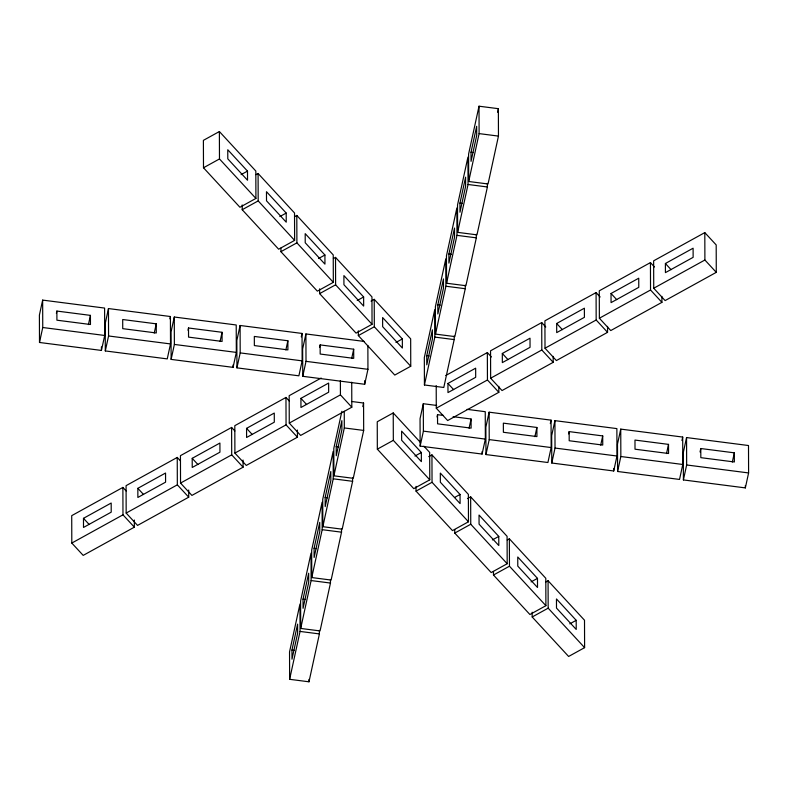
<?xml version="1.0" encoding="UTF-8"?>
<svg xmlns="http://www.w3.org/2000/svg" width="788" height="788" viewBox="0 0 788 788"><rect width="100%" height="100%" fill="white"/><g stroke="black" fill="none" stroke-linecap="round" stroke-linejoin="round"><path stroke-width="1.18" d="M42.65 300.1L39.4 315.062L39.498 342.475L101.435 350.433L104.696 335.471L104.597 308.069L42.65 300.1L42.749 327.512L39.498 342.475M56.381 313.368L56.884 311.063L90.433 315.377L90.462 324.508L56.913 320.194L56.884 311.063M88.423 324.587L90.433 315.377M108.468 308.561L105.218 323.523L105.306 350.936L167.253 358.895L170.504 343.932L170.415 316.52L108.468 308.561L108.567 335.974L105.306 350.936M154.241 333.048L156.241 323.838L122.701 319.524L122.731 328.655L156.28 332.969L156.241 323.838M169.912 318.825L170.415 316.52M174.286 317.022L171.026 331.984L171.124 359.397L233.071 367.356L236.321 352.394L236.223 324.981L174.286 317.022L174.375 344.435L171.124 359.397M188.017 330.29L188.509 327.985L222.058 332.3L222.088 341.431L188.549 337.116L188.509 327.985M220.059 341.509L222.058 332.3M240.094 325.483L236.843 340.446L236.942 367.858L298.879 375.817L302.139 360.855L302.04 333.442L240.094 325.483L240.192 352.896L236.942 367.858M285.867 349.961L287.876 340.761L254.327 336.446L254.357 345.577L287.906 349.892L287.876 340.761M301.292 336.9L302.04 333.442M364.214 341.431L305.911 333.945L302.651 348.907L302.75 376.309L364.696 384.278L367.947 369.316L367.868 345.479M302.75 376.309L306.01 361.347L305.911 333.945M319.642 347.203L320.145 344.908L353.684 349.212L353.723 358.353L320.174 354.039L320.145 344.908M351.684 358.422L353.684 349.212M341.874 411.306L333.807 448.411L333.905 475.824L353.26 478.306L363.672 430.425L363.573 403.023L351.478 401.466M291.954 650.07L297.598 624.135L297.628 633.266L291.984 659.201L291.954 650.07L294.377 650.376M303.025 599.195L308.66 573.26L308.699 582.391L303.055 608.326L303.025 599.195L305.439 599.501M314.087 548.32L319.731 522.395L319.761 531.526L314.126 557.451L314.087 548.32L316.51 548.635M325.158 497.445L330.802 471.519L330.832 480.65L325.188 506.576L325.158 497.445L327.581 497.76M336.22 446.579L341.864 420.644L341.894 429.775L336.259 455.71L336.22 446.579L338.643 446.885M289.629 679.315L300.051 631.434L299.952 604.022L289.541 651.903L289.629 679.315L308.985 681.797L319.406 633.916L319.396 630.341M300.701 628.44L311.112 580.559L311.024 553.146L300.602 601.027L300.701 628.44L320.056 630.932L330.467 583.051L330.458 579.475M311.762 577.565L322.184 529.684L322.085 502.281L311.674 550.162L311.762 577.565L331.127 580.057L341.539 532.176L341.529 528.6M322.834 526.699L333.245 478.818L333.157 451.406L322.735 499.287L322.834 526.699L342.189 529.181L352.61 481.301L352.591 477.725M333.905 475.824L344.317 427.943L344.257 411.257M362.795 406.608L363.573 403.023M479.015 106.203L468.594 154.084L468.693 181.486L488.048 183.978L498.459 136.097L498.371 108.685L479.015 106.203L479.104 133.605L468.693 181.486M426.741 355.733L432.385 329.808L432.415 338.939L426.781 364.864L426.741 355.733L429.164 356.048M437.813 304.858L443.457 278.932L443.486 288.063L437.842 313.988L437.813 304.858L440.236 305.173M448.884 253.992L454.518 228.057L454.558 237.188L448.914 263.123L448.884 253.992L451.297 254.297M459.946 203.117L465.59 177.182L465.619 186.323L459.975 212.248L459.946 203.117L462.369 203.422M471.017 152.242L476.651 126.316L476.691 135.447L471.047 161.373L471.017 152.242L473.43 152.557M424.427 384.977L434.838 337.097L434.74 309.694L424.328 357.575L424.427 384.977L443.782 387.469L454.193 339.589L454.184 336.013M435.488 334.102L445.909 286.231L445.811 258.819L435.39 306.699L435.488 334.102L454.843 336.594L465.265 288.713L465.245 285.138M446.56 283.237L456.971 235.356L456.873 207.943L446.461 255.824L446.56 283.237L465.915 285.719L476.326 237.838L476.316 234.263M457.621 232.362L468.042 184.481L467.944 157.068L457.532 204.949L457.621 232.362L476.976 234.854L487.398 186.973L487.388 183.397M436.67 405.446L423.304 403.722L420.053 418.684L420.142 446.097L482.089 454.055L485.349 439.093L485.25 411.691L467.028 409.346M420.142 446.097L423.402 431.135L423.304 403.722M497.583 112.28L498.371 108.685M437.035 416.99L437.537 414.685L443.526 415.463M469.077 428.209L471.086 418.999L453.11 416.694M489.121 412.183L485.861 427.145L485.96 454.558L547.906 462.517L551.157 447.554L551.058 420.142L489.121 412.183L489.22 439.596L485.96 454.558M534.894 436.67L536.894 427.46L503.355 423.146L503.384 432.277L536.923 436.591L536.894 427.46M550.31 423.599L551.058 420.142M554.929 420.644L551.679 435.606L551.777 463.019L613.714 470.978L616.974 456.016L616.876 428.603L554.929 420.644L555.028 448.057L551.777 463.019M568.66 433.912L569.163 431.607L602.712 435.922L602.741 445.053L569.192 440.738L569.163 431.607M600.702 445.131L602.712 435.922M620.747 429.105L617.496 444.068L617.585 471.48L679.532 479.439L682.782 464.477L682.694 437.064L620.747 429.105L620.845 456.518L617.585 471.48M666.52 453.583L668.519 444.383L634.98 440.068L635.01 449.199L668.559 453.514L668.519 444.383M681.935 440.522L682.694 437.064M686.565 437.567L683.304 452.529L683.403 479.931L745.35 487.9L748.6 472.938L748.501 445.525L686.565 437.567L686.653 464.969L683.403 479.931M700.04 451.977L700.788 448.53L734.337 452.834L734.367 461.975L700.827 457.661L700.788 448.53M732.338 462.044L734.337 452.834M219.379 131.537L203.393 140.353L203.491 167.765L239.926 207.254L255.913 198.428L255.814 171.026L219.379 131.537L219.478 158.949L255.913 198.428M203.491 167.765L219.478 158.949M241.098 174.641L247.491 171.104L227.762 149.73L227.801 158.861L247.531 180.245L247.491 171.104M255.962 174.67L258.09 173.488L294.525 212.977L294.623 240.389L278.637 249.205L242.202 209.716L242.182 204.949M242.202 209.716L258.188 200.901L258.09 173.488M279.809 216.592L286.211 213.065L266.472 191.681L266.511 200.812L286.241 222.196L286.211 213.065M294.673 216.621L296.8 215.439L333.235 254.928L333.334 282.34L317.347 291.156L280.912 251.677L280.902 248.102M280.912 251.677L296.899 242.852L296.8 215.439M318.519 258.543L324.922 255.016L305.192 233.632L305.222 242.763L324.951 264.147L324.922 255.016M333.383 258.572L335.521 257.4L371.956 296.879L372.044 324.292L356.058 333.117L319.623 293.629L319.603 288.861M319.623 293.629L335.609 284.803L335.521 257.4M357.24 300.504L363.632 296.968L343.903 275.583L343.932 284.724L363.662 306.099L363.632 296.968M371.03 301.114L374.231 299.351L410.666 338.84L410.755 366.243L394.768 375.068L358.333 335.58L358.313 330.812M358.333 335.58L374.32 326.764L374.231 299.351M126.129 490.944L122.879 487.417L71.718 515.648L71.806 543.06L83.193 555.392L134.364 527.172L134.334 520.021M180.491 460.95L177.241 457.434L126.08 485.654L126.169 513.067L137.555 525.409L188.726 497.179L188.696 490.028M234.863 430.967L231.603 427.441L180.442 455.661L180.541 483.074L191.917 495.416L243.088 467.185L243.059 460.034M289.226 400.974L285.965 397.447L234.804 425.678L234.903 453.08L246.289 465.422L297.45 437.192L297.431 430.051M321.149 378.043L289.166 395.684L289.265 423.097L300.652 435.429L351.812 407.209L351.724 382.18M395.95 342.455L402.343 338.929L382.613 317.544L382.643 326.675L402.373 348.06L402.343 338.929M83.479 518.317L111.187 503.03L111.216 512.161L83.508 527.448L83.479 518.317L89.172 524.483M137.841 488.324L165.549 473.036L165.578 482.167L137.87 497.455L137.841 488.324L143.534 494.49M192.203 458.33L219.911 443.043L219.941 452.184L192.233 467.461L192.203 458.33L197.896 464.506M246.565 428.347L274.273 413.06L274.303 422.191L246.595 437.478L246.565 428.347L252.259 434.513M300.927 398.354L328.635 383.066L328.665 392.197L300.957 407.485L300.927 398.354L306.621 404.52M71.806 543.06L122.977 514.83L122.879 487.417M126.169 513.067L177.339 484.837L177.241 457.434M180.541 483.074L231.702 454.843L231.603 427.441M234.903 453.08L286.064 424.86L285.965 397.447M289.265 423.097L340.426 394.867L340.377 380.565M445.781 375.502L487.348 352.571L491.416 356.974M545.779 326.981L541.711 322.578L490.55 350.808L490.648 378.21L502.035 390.553L553.196 362.322L553.176 356.363M600.141 296.997L596.083 292.584L544.912 320.815L545.01 348.217L556.397 360.559L607.558 332.339L607.538 326.38M654.503 267.004L650.445 262.591L599.274 290.821L599.372 318.234L610.759 330.566L661.92 302.346L661.9 296.386M704.807 232.608L653.636 260.828L653.735 288.241L665.121 300.583L716.282 272.353L716.193 244.94L704.807 232.608L704.896 260.01L716.282 272.353M420.556 442.551L393.232 412.932L377.245 421.757L377.334 449.16L413.769 488.649L429.765 479.823L429.667 452.42L423.865 446.136M447.948 383.461L475.656 368.173L475.686 377.304L447.978 392.591L447.948 383.461L453.642 389.636M502.311 353.467L530.019 338.19L530.048 347.321L502.34 362.608L502.311 353.467L508.004 359.643M556.673 323.484L584.381 308.197L584.41 317.328L556.702 332.615L556.673 323.484L562.366 329.65M611.035 293.491L638.743 278.203L638.773 287.334L611.064 302.622L611.035 293.491L616.728 299.657M665.397 263.497L693.105 248.21L693.135 257.341L665.427 272.628L665.397 263.497L671.09 269.673M498.814 386.356L498.834 392.316L447.663 420.546L436.286 408.204L487.447 379.974L487.348 352.571M490.648 378.21L541.809 349.99L541.711 322.578M545.01 348.217L596.171 319.997L596.083 292.584M599.372 318.234L650.533 290.004L650.445 262.591M653.735 288.241L704.896 260.01M377.334 449.16L393.33 440.344L393.232 412.932M414.951 456.035L421.344 452.509L401.614 431.125L401.644 440.256L421.373 461.64L421.344 452.509M428.741 456.646L431.942 454.883L468.377 494.371L468.476 521.784L452.479 530.6L416.044 491.121L416.034 486.354M416.044 491.121L432.041 482.295L431.942 454.883M454.725 497.395L460.054 494.46L440.325 473.076L440.354 482.207L460.094 503.591L460.054 494.46M467.451 498.607L470.653 496.844L507.088 536.323L507.186 563.735L491.2 572.561L454.765 533.072L454.745 529.497M454.765 533.072L470.751 524.247L470.653 496.844M492.372 539.938L498.765 536.411L479.035 515.027L479.074 524.158L498.804 545.542L498.765 536.411M507.236 539.967L509.363 538.795L545.798 578.284L545.897 605.686L529.91 614.512L493.475 575.023L493.455 571.448M493.475 575.023L509.462 566.208L509.363 538.795M531.082 581.899L537.485 578.372L517.746 556.988L517.785 566.119L537.514 587.503L537.485 578.372M545.946 581.928L548.074 580.746L584.509 620.235L584.607 647.647L568.621 656.463L532.186 616.974L532.166 612.207M532.186 616.974L548.172 608.159L548.074 580.746M569.793 623.85L576.195 620.323L556.466 598.939L556.495 608.07L576.225 629.454L576.195 620.323M479.104 133.605L498.459 136.097M468.042 184.481L487.398 186.973M456.971 235.356L476.326 237.838M445.909 286.231L465.265 288.713M434.838 337.097L454.193 339.589M42.749 327.512L104.696 335.471M108.567 335.974L170.504 343.932M174.375 344.435L236.321 352.394M240.192 352.896L302.139 360.855M306.01 361.347L367.947 369.316M423.402 431.135L485.349 439.093M489.22 439.596L551.157 447.554M555.028 448.057L616.974 456.016M620.845 456.518L682.782 464.477M686.653 464.969L748.6 472.938M344.317 427.943L363.672 430.425M333.245 478.818L352.61 481.301M322.184 529.684L341.539 532.176M311.112 580.559L330.467 583.051M300.051 631.434L319.406 633.916M650.533 290.004L661.92 302.346M596.171 319.997L607.558 332.339M541.809 349.99L553.196 362.322M487.447 379.974L498.834 392.316M258.188 200.901L294.623 240.389M296.899 242.852L333.334 282.34M335.609 284.803L372.044 324.292M374.32 326.764L410.755 366.243M393.33 440.344L429.765 479.823M432.041 482.295L468.476 521.784M470.751 524.247L507.186 563.735M509.462 566.208L545.897 605.686M548.172 608.159L584.607 647.647M340.426 394.867L351.812 407.209M286.064 424.86L297.45 437.192M231.702 454.843L243.088 467.185M177.339 484.837L188.726 497.179M122.977 514.83L134.364 527.172M745.34 485.516L745.35 487.9M613.704 468.594L613.714 470.978M482.079 451.672L482.089 454.055M471.086 418.999L471.116 428.13L437.567 423.826L437.537 414.685M436.207 385.559L436.286 408.204M364.686 380.702L364.696 384.278M308.985 679.414L308.985 681.797M233.061 364.972L233.071 367.356M101.425 346.858L101.435 350.433"/></g></svg>
